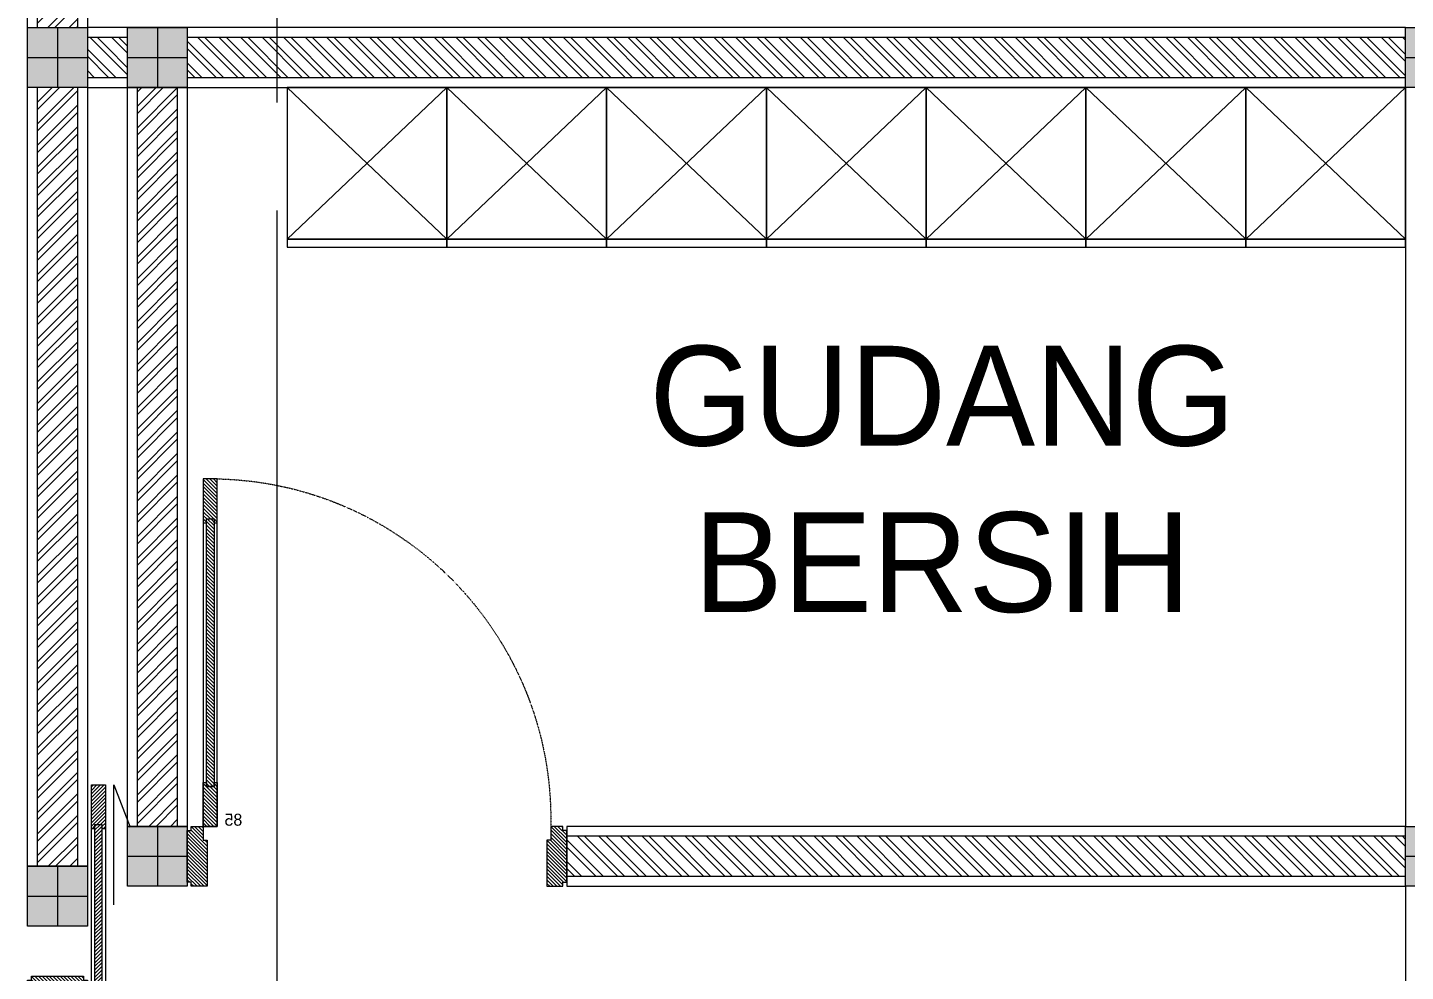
# Model space of a CAD drawing. Header units: millimetres. Extents: x -280308 to 6402717, y -14 to 2073074.
# Drawn here: x -28067 to -24617, y 420085 to 422448 of the extents above; entities that cross this region are included whole.
import ezdxf
from ezdxf.enums import TextEntityAlignment as Align

# ---------------------------------------------------------------- set-up
doc = ezdxf.new("R2010")
doc.units = ezdxf.units.MM
doc.linetypes.add('ACAD_ISO03W100', pattern=[30, 12, -18])
doc.linetypes.add('ACAD_ISO08W100', pattern=[36, 24, -3, 6, -3])
doc.layers.get('0').update_dxf_attribs({"lineweight": 0})
for name, color, linetype, lineweight in [('_Door & Window', 1, 'Continuous', 0), ('A-ALINE-1', 91, 'Continuous', 20), ('A-ALINE-3', 111, 'Continuous', 15), ('A-ALINE-6', 117, 'Continuous', 9), ('A-ANNOTATION', 144, 'Continuous', 0), ('A-Furn', 250, 'Continuous', 0), ('A-FURN-EQPM', 177, 'Continuous', 0)]:
    doc.layers.add(name, color=color, linetype=linetype, lineweight=lineweight)
doc.layers.add('A-FILL-1', color=7, linetype='Continuous', lineweight=0, true_color=0x454545)
doc.layers.add('A-TEXT', color=254, linetype='Continuous')
doc.styles.add('Annotative', font='arial.ttf', dxfattribs={"height": 1.25})
doc.styles.add('CENTURY', font='GOTHIC.TTF')
doc.styles.get("Standard").update_dxf_attribs({"font": 'arial.ttf'})

# ---------------------------------------------------------------- blocks, each defined once
blk = doc.blocks.new('A$Ccf87384a')
blk.add_wipeout([(-75, 75), (75, 75), (75, -75), (-75, -75)])
blk.add_wipeout([(-75, -75), (-75, 75), (75, 75), (75, -75)])
at = {"layer": 'A-FILL-1', "ltscale": 0.25}
h = blk.add_hatch(color=256, dxfattribs=at)
h.dxf.hatch_style = 1
h.paths.add_polyline_path([(-75, -75), (-75, 75), (75, 75), (75, -75)])
at = {"layer": 'A-ALINE-1'}
blk.add_lwpolyline([(-75, -75), (-75, 75), (75, 75), (75, -75)], close=True, dxfattribs=at)
at = {"layer": 'A-FILL-1', "ltscale": 0.25}
for p, q in [((0, 75), (0, -75)), ((-75, 0), (75, 0))]:
    blk.add_line(p, q, dxfattribs=at)
blk = doc.blocks.new('A$C73ad010c')
at = {"layer": 'A-Furn'}
h = blk.add_hatch(dxfattribs=at)
h.set_pattern_fill('ANSI31', color=256, scale=2, angle=630, style=0)
h.set_pattern_definition([(315, (-30275.788, -3488.3206), (4.490128, 4.490128), [])])
h.paths.add_polyline_path([(-528.8, 120), (-418.8, 120), (-418.8, 112), (-428.8, 112), (-428.8, 93), (-418.8, 93), (-418.8, 85), (-528.8, 85)])
h = blk.add_hatch(dxfattribs=at)
h.set_pattern_fill('ANSI31', color=256, scale=2, angle=630, style=0)
h.set_pattern_definition([(315, (-30670.788, -3488.3206), (4.490128, 4.490128), [])])
h.paths.add_polyline_path([(-428.8, 112), (-428.8, 93), (346.2, 93), (346.2, 112)])
h = blk.add_hatch(dxfattribs=at)
h.set_pattern_fill('ANSI31', color=256, scale=2, angle=630, style=0)
h.set_pattern_definition([(315, (-30220.788, -2883.7735), (4.490128, 4.490128), [])])
h.paths.add_polyline_path([(446.2, 120), (336.2, 120), (336.2, 112), (346.2, 112), (346.2, 93), (336.2, 93), (336.2, 85), (446.2, 85)])
h = blk.add_hatch(dxfattribs=at)
h.set_pattern_fill('ANSI31', color=256, scale=2, angle=540, style=0)
h.set_pattern_definition([(225, (-2698.3206, 30690.815), (4.490128, -4.490128), [])])
h.paths.add_polyline_path([(-40, -75), (-40, -65), (-50, -65), (-50, 65), (-40, 65), (-40, 75), (0, 75), (0, -75)])
h = blk.add_hatch(dxfattribs=at)
h.set_pattern_fill('ANSI31', color=256, scale=2, angle=540, style=0)
h.set_pattern_definition([(225, (-2405.445, 30690.815), (4.490128, -4.490128), [])])
h.paths.add_polyline_path([(1015, -75), (1015, -65), (1025, -65), (1025, 65), (1015, 65), (1015, 75), (975, 75), (975, -75)])
at = {"layer": '_Door & Window'}
for points in [[(-528.8, 120), (-418.8, 120), (-418.8, 112), (-428.8, 112), (-428.8, 93), (-418.8, 93), (-418.8, 85), (-528.8, 85), (-528.8, 120)], [(446.2, 120), (336.2, 120), (336.2, 112), (346.2, 112), (346.2, 93), (336.2, 93), (336.2, 85), (446.2, 85), (446.2, 120)], [(-40, -75), (-40, -65), (-50, -65), (-50, 65), (-40, 65), (-40, 75), (0, 75), (0, 75), (0, 75), (0, -75), (-40, -75)], [(1015, -75), (1015, -65), (1025, -65), (1025, 65), (1015, 65), (1015, 75), (975, 75), (975, 75), (975, 75), (975, -75), (1015, -75)]]:
    blk.add_lwpolyline(points, dxfattribs=at)
blk.add_lwpolyline([(446.2, 120), (446.2, 85), (-528.8, 85), (-528.8, 120)], close=True, dxfattribs=at)
at = {"layer": 'A-Furn'}
blk.add_lwpolyline([(-228.8, 141.4), (-528.8, 141.4), (-422.8, 181.7)], dxfattribs=at)
blk.add_lwpolyline([(-428.8, 112), (-428.8, 93), (346.2, 93), (346.2, 112)], close=True, dxfattribs=at)
blk = doc.blocks.new('A$Ca4ca9c0b')
at = {"layer": 'A-Furn'}
h = blk.add_hatch(dxfattribs=at)
h.set_pattern_fill('ANSI31', color=256, scale=2, angle=540, style=0)
h.set_pattern_definition([(225, (109566.3125, -240668.4215), (4.49012806, -4.49012806), [])])
h.paths.add_polyline_path([(10, 1020), (10, 910), (2, 910), (2, 920), (-17, 920), (-17, 910), (-25, 910), (-25, 1020)])
h = blk.add_hatch(dxfattribs=at)
h.set_pattern_fill('ANSI31', color=256, scale=2, angle=540, style=0)
h.set_pattern_definition([(225, (109566.3125, -240568.4215), (4.49012806, -4.49012806), [])])
h.paths.add_polyline_path([(2, 920), (-17, 920), (-17, 250), (2, 250)])
h = blk.add_hatch(dxfattribs=at)
h.set_pattern_fill('ANSI31', color=256, scale=2, angle=540, style=0)
h.set_pattern_definition([(225, (110170.8596, -240618.4215), (4.49012806, -4.49012806), [])])
h.paths.add_polyline_path([(10, 150), (10, 260), (2, 260), (2, 250), (-17, 250), (-17, 260), (-25, 260), (-25, 150)])
h = blk.add_hatch(dxfattribs=at)
h.set_pattern_fill('ANSI31', color=256, scale=2, angle=540, style=0)
h.set_pattern_definition([(225, (109716.3125, -240669.602), (4.49012806, -4.49012806), [])])
h.paths.add_polyline_path([(-890, 0), (-890, 10), (-900, 10), (-900, 140), (-890, 140), (-890, 150), (-860, 150), (-860, 115), (-850, 115), (-850, 0)])
h = blk.add_hatch(dxfattribs=at)
h.set_pattern_fill('ANSI31', color=256, scale=2, angle=540, style=0)
h.set_pattern_definition([(225, (109566.3125, -240669.602), (4.49012806, -4.49012806), [])])
h.paths.add_polyline_path([(40, 0), (40, 10), (50, 10), (50, 140), (40, 140), (40, 150), (10, 150), (10, 115), (0, 115), (0, 0)])
at = {"layer": '_Door & Window'}
for points in [[(10, 1020), (10, 910), (2, 910), (2, 920), (-17, 920), (-17, 910), (-25, 910), (-25, 1020), (10, 1020)], [(10, 150), (10, 260), (2, 260), (2, 250), (-17, 250), (-17, 260), (-25, 260), (-25, 150), (10, 150)], [(-890, 0), (-890, 10), (-900, 10), (-900, 140), (-890, 140), (-890, 150), (-860, 150), (-860, 115), (-850, 115), (-850, 0), (-890, 0)], [(40, 0), (40, 10), (50, 10), (50, 140), (40, 140), (40, 150), (10, 150), (10, 115), (0, 115), (0, 0), (40, 0)]]:
    blk.add_lwpolyline(points, dxfattribs=at)
blk.add_lwpolyline([(10, 150), (-25, 150), (-25, 1020), (10, 1020)], close=True, dxfattribs=at)
at = {"layer": '_Door & Window', "linetype": 'ACAD_ISO03W100', "ltscale": 0.02}
blk.add_arc((-6.9, 167), 853.2, 91.2147, 181.1385, dxfattribs=at)
at = {"layer": 'A-Furn'}
blk.add_lwpolyline([(2, 920), (-17, 920), (-17, 250), (2, 250)], close=True, dxfattribs=at)
at = {"layer": 'Defpoints', "ltscale": 0.25, "insert": (-87.7, 181.6), "char_height": 30, "attachment_point": 1, "style": 'CENTURY'}
blk.add_mtext_dynamic_manual_height_columns('85', width=78.467, gutter_width=750, heights=[0], dxfattribs=at)
blk = doc.blocks.new('A$C7a9db0a0')
at = {"layer": 'A-FILL-1', "ltscale": 0.25}
h = blk.add_hatch(dxfattribs=at)
h.set_pattern_fill('ANSI32', color=256, scale=4, angle=180)
h.set_pattern_definition([(225, (46014.896, -426259.29), (26.9407684, -26.9407684), []), (225, (45996.936, -426259.29), (26.9407684, -26.9407684), [])])
h.paths.add_polyline_path([(17972.8, -5911), (17972.8, -1811), (18072.8, -1811), (18072.8, -5911)])
h = blk.add_hatch(dxfattribs=at)
h.set_pattern_fill('ANSI32', color=256, scale=4, angle=90)
h.set_pattern_definition([(135, (31940.954, -108514.208), (-26.940768, -26.940768), []), (135, (31940.954, -108496.247), (-26.940768, -26.940768), [])])
h.paths.add_polyline_path([(21397.8, -3836), (18097.8, -3836), (18097.8, -3936), (21397.8, -3936)])
h = blk.add_hatch(dxfattribs=at)
h.set_pattern_fill('ANSI32', color=256, scale=4, angle=90)
h.set_pattern_definition([(135, (33160.956, -110514.208), (-26.940768, -26.940768), []), (135, (33160.956, -110496.247), (-26.940768, -26.940768), [])])
h.paths.add_polyline_path([(21397.8, -5836), (19297.8, -5836), (19297.8, -5936), (21397.8, -5936)])
at = {"layer": 'A-ALINE-3', "linetype": 'Continuous'}
for points in [[(17972.8, -5911), (17972.8, -1811), (18072.8, -1811), (18072.8, -5911)], [(21397.8, -3836), (18097.8, -3836), (18097.8, -3936), (21397.8, -3936)], [(21397.8, -5836), (19297.8, -5836), (19297.8, -5936), (21397.8, -5936)]]:
    blk.add_lwpolyline(points, close=True, dxfattribs=at)
at = {"layer": 'A-ALINE-6'}
for points in [[(17947.8, -5911), (17947.8, -1811), (18097.8, -1811), (18097.8, -5911)], [(21397.8, -3811), (18097.8, -3811), (18097.8, -3961), (21397.8, -3961)], [(21397.8, -5811), (19297.8, -5811), (19297.8, -5961), (21397.8, -5961)]]:
    blk.add_lwpolyline(points, close=True, dxfattribs=at)
at = {"ltscale": 0.25}
blk.add_blockref('A$Ccf87384a', (18272.8, -5886), dxfattribs=at)
at = {"layer": 'A-FILL-1', "ltscale": 0.25}
h = blk.add_hatch(dxfattribs=at)
h.set_pattern_fill('ANSI32', color=256, scale=4, angle=180)
h.set_pattern_definition([(225, (122900.994, -38682.77), (26.940768, -26.940768), []), (225, (122883.034, -38682.77), (26.940768, -26.940768), [])])
h.paths.add_polyline_path([(18222.8, -5811), (18222.8, -3961), (18322.8, -3961), (18322.8, -5811)])
at = {"layer": 'A-ALINE-3', "linetype": 'Continuous'}
blk.add_lwpolyline([(18222.8, -5811), (18222.8, -3961), (18322.8, -3961), (18322.8, -5811)], close=True, dxfattribs=at)
at = {"layer": 'A-ALINE-6'}
blk.add_lwpolyline([(18197.8, -5811), (18197.8, -3961), (18347.8, -3961), (18347.8, -5811)], close=True, dxfattribs=at)
at = {"ltscale": 0.25}
for p in [(18022.8, -3886), (21472.8, -3886), (18022.8, -5986)]:
    blk.add_blockref('A$Ccf87384a', p, dxfattribs=at)
at = {"ltscale": 0.25, "xscale": -1}
blk.add_blockref('A$Ca4ca9c0b', (18397.8, -5961), dxfattribs=at)
at = {"color": 0, "linetype": 'ByBlock', "lineweight": -2, "ltscale": 0.25}
blk.add_line((21397.8, -4341), (20997.8, -3961), dxfattribs=at)
at = {"layer": 'A-ALINE-6'}
blk.add_lwpolyline([(21547.8, -7611), (21547.8, -3961), (21397.8, -3961), (21397.8, -7611)], close=True, dxfattribs=at)
at = {"ltscale": 0.25}
blk.add_blockref('A$Ccf87384a', (18272.8, -3886), dxfattribs=at)
at = {"layer": 'A-FURN-EQPM', "color": 0, "linetype": 'ByBlock', "lineweight": -2, "ltscale": 0.25, "rotation": 270}
blk.add_blockref('A$C73ad010c', (18022.8, -6236), dxfattribs=at)
at = {"ltscale": 0.25}
blk.add_blockref('A$Ccf87384a', (21472.8, -5886), dxfattribs=at)
blk = doc.blocks.new('A$C4404b510')
at = {"color": 0, "linetype": 'ByBlock', "lineweight": -2, "ltscale": 0.25}
for p, q in [((674.8, 16920), (274.8, 17300)), ((274.8, 16920), (674.8, 17300)), ((1074.8, 16920), (674.8, 17300)), ((674.8, 16920), (1074.8, 17300)), ((1474.8, 16920), (1074.8, 17300)), ((1074.8, 16920), (1474.8, 17300)), ((1874.8, 16920), (1474.8, 17300)), ((1474.8, 16920), (1874.8, 17300)), ((2274.8, 16920), (1874.8, 17300)), ((1874.8, 16920), (2274.8, 17300)), ((2674.8, 16920), (2274.8, 17300)), ((2274.8, 16920), (2674.8, 17300)), ((2674.8, 16920), (3074.8, 17300))]:
    blk.add_line(p, q, dxfattribs=at)
for points in [[(274.8, 16920), (674.8, 16920), (674.8, 17300), (274.8, 17300)], [(674.8, 16920), (1074.8, 16920), (1074.8, 17300), (674.8, 17300)], [(1074.8, 16920), (1474.8, 16920), (1474.8, 17300), (1074.8, 17300)], [(1474.8, 16920), (1874.8, 16920), (1874.8, 17300), (1474.8, 17300)], [(1874.8, 16920), (2274.8, 16920), (2274.8, 17300), (1874.8, 17300)], [(2274.8, 16920), (2674.8, 16920), (2674.8, 17300), (2274.8, 17300)], [(2674.8, 16920), (3074.8, 16920), (3074.8, 17300), (2674.8, 17300)], [(274.8, 16900), (674.8, 16900), (674.8, 16920), (274.8, 16920)], [(674.8, 16900), (1074.8, 16900), (1074.8, 16920), (674.8, 16920)], [(1074.8, 16900), (1474.8, 16900), (1474.8, 16920), (1074.8, 16920)], [(1474.8, 16900), (1874.8, 16900), (1874.8, 16920), (1474.8, 16920)], [(1874.8, 16900), (2274.8, 16900), (2274.8, 16920), (1874.8, 16920)], [(2274.8, 16900), (2674.8, 16900), (2674.8, 16920), (2274.8, 16920)], [(2674.8, 16900), (3074.8, 16900), (3074.8, 16920), (2674.8, 16920)]]:
    blk.add_lwpolyline(points, close=True, dxfattribs=at)
blk = doc.blocks.new('*U552')
at = {"layer": 'A-ANNOTATION', "linetype": 'ACAD_ISO08W100', "ltscale": 0.25}
blk.add_lwpolyline([(0, -5), (0, -90.5606)], dxfattribs=at)
at = {"layer": 'A-TEXT'}
blk.add_attdef('N', text='', height=0.9, dxfattribs=at).set_placement((0, 2.75), align=Align.MIDDLE_CENTER)
blk = doc.blocks.new('A$Cf37525da')
at = {"color": 124, "xscale": -360.0000000000001, "yscale": 360.0000000000001, "zscale": 360.0000000000001, "rotation": 180}
blk.add_blockref('*U552', (-49750, -25932.8), dxfattribs=at)
blk = doc.blocks.new('2')
at = {"ltscale": 0.25}
blk.add_blockref('A$C7a9db0a0', (-46014.9, 426259.3), dxfattribs=at)
blk.add_blockref('A$Cf37525da', (22307.9, 424523.3), dxfattribs=at)
at = {"layer": 'A-FURN-EQPM', "ltscale": 0.25}
blk.add_blockref('A$C4404b510', (-27691.9, 404998.3), dxfattribs=at)
at = {"layer": 'A-TEXT', "ltscale": 0.25, "insert": (-28442.7, 421651.6), "char_height": 250, "attachment_point": 1, "style": 'Annotative'}
blk.add_mtext_dynamic_manual_height_columns('\\pxqc;{\\fCentury Gothic|b0|i0|c0|p34;GUDANG\\PBERSIH}', width=5332.382, gutter_width=1670.6, heights=[0], dxfattribs=at)

msp = doc.modelspace()

# ---------------------------------------------------------------- block references
msp.add_blockref('2', (0, 0))

doc.saveas('drawing.dxf')
